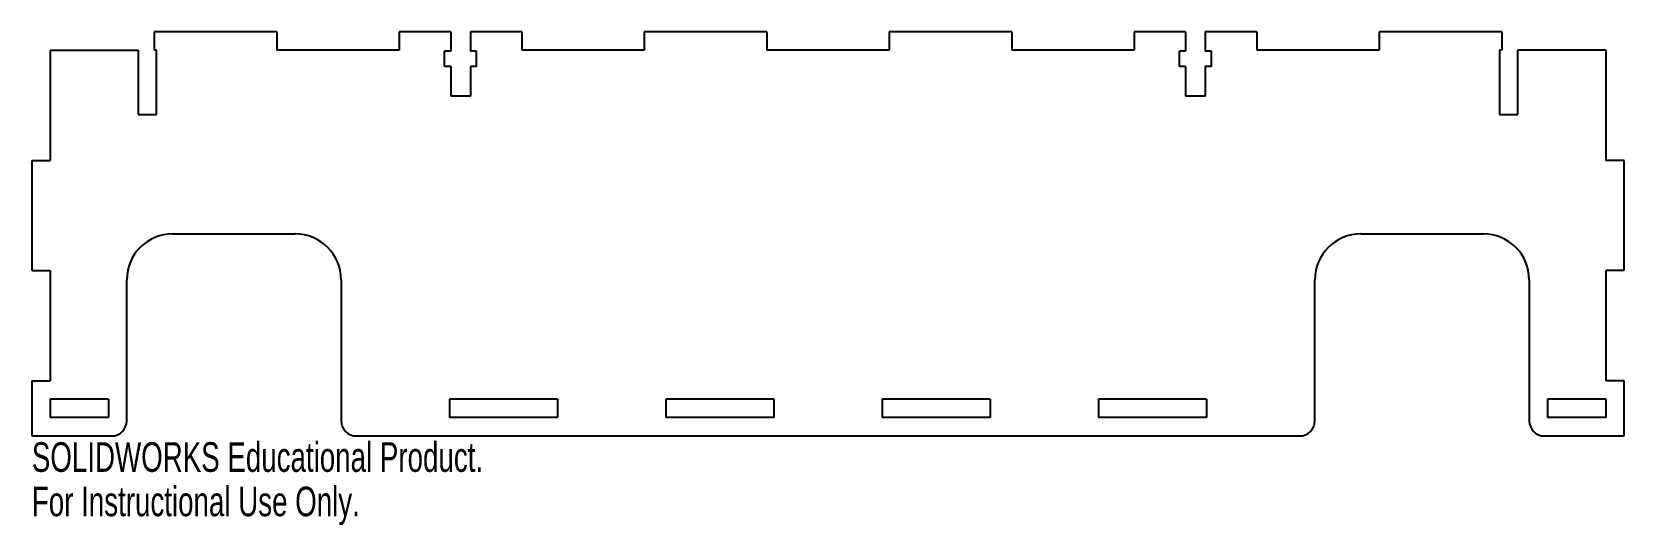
# Model space of a CAD drawing. Header units: millimetres. Extents: x -130 to 130, y -48 to 33.
import ezdxf

# ---------------------------------------------------------------- set-up
doc = ezdxf.new("R2010")
doc.units = ezdxf.units.MM
doc.styles.add('SLDTEXTSTYLE0', font='TXT', dxfattribs={"width": 0.7})

msp = doc.modelspace()

# ---------------------------------------------------------------- linework, layer by layer
at = {"color": 7, "linetype": 'Continuous', "lineweight": 25}
for p, q in [((-90, 33), (-110, 33)), ((-110, 33), (-110, 30)), ((-90, 33), (-90, 30)), ((-61.6, 33), (-70, 33)), ((-70, 33), (-70, 30)), ((-61.6, 33), (-61.6, 29.82)), ((-50, 33), (-58.4, 33)), ((-58.4, 33), (-58.4, 29.82)), ((-50, 33), (-50, 30)), ((-10, 33), (-30, 33)), ((-30, 33), (-30, 30)), ((-10, 33), (-10, 30)), ((30, 33), (10, 33)), ((10, 33), (10, 30)), ((30, 33), (30, 30)), ((58.4, 33), (50, 33)), ((50, 33), (50, 30)), ((58.4, 33), (58.4, 29.82)), ((70, 33), (61.6, 33)), ((61.6, 33), (61.6, 29.82)), ((70, 33), (70, 30)), ((110, 33), (90, 33)), ((90, 33), (90, 30)), ((110, 33), (110, 30)), ((-127, 30), (-112.65, 30)), ((-127, 30), (-127, 12)), ((-112.65, 30), (-112.65, 19.5)), ((-109.65, 30), (-110, 30)), ((-109.65, 19.5), (-109.65, 30)), ((-70, 30), (-90, 30)), ((-62.6, 27.32), (-62.6, 29.82)), ((-61.6, 29.82), (-62.6, 29.82)), ((-57.4, 29.82), (-58.4, 29.82)), ((-57.4, 27.32), (-57.4, 29.82)), ((-30, 30), (-50, 30)), ((10, 30), (-10, 30)), ((50, 30), (30, 30)), ((57.4, 27.32), (57.4, 29.82)), ((58.4, 29.82), (57.4, 29.82)), ((62.6, 29.82), (61.6, 29.82)), ((62.6, 27.32), (62.6, 29.82)), ((90, 30), (70, 30)), ((109.65, 30), (109.65, 19.5)), ((110, 30), (109.65, 30)), ((127, 30), (112.65, 30)), ((112.65, 19.5), (112.65, 30)), ((127, 30), (127, 12)), ((-61.6, 27.32), (-62.6, 27.32)), ((-61.6, 27.32), (-61.6, 22.5)), ((-57.4, 27.32), (-58.4, 27.32)), ((-58.4, 27.32), (-58.4, 22.5)), ((58.4, 27.32), (57.4, 27.32)), ((58.4, 27.32), (58.4, 22.5)), ((62.6, 27.32), (61.6, 27.32)), ((61.6, 27.32), (61.6, 22.5)), ((-58.4, 22.5), (-61.6, 22.5)), ((61.6, 22.5), (58.4, 22.5)), ((-112.65, 19.5), (-109.65, 19.5)), ((109.65, 19.5), (112.65, 19.5)), ((-130, 12), (-127, 12)), ((-130, 12), (-130, -6)), ((130, 12), (127, 12)), ((130, -6), (130, 12)), ((-107, 0), (-87, 0)), ((87, 0), (107, 0)), ((-130, -6), (-127, -6)), ((-127, -6), (-127, -24)), ((-114.5, -30.5), (-114.5, -7.5)), ((-79.5, -7.5), (-79.5, -30.5)), ((79.5, -30.5), (79.5, -7.5)), ((114.5, -7.5), (114.5, -30.5)), ((127, -6), (127, -24)), ((130, -6), (127, -6)), ((-130, -24), (-127, -24)), ((-130, -24), (-130, -33)), ((130, -24), (127, -24)), ((130, -33), (130, -24)), ((-127, -27), (-127, -30)), ((-117.5, -27), (-127, -27)), ((-117.5, -27), (-117.5, -30)), ((-61.83, -27), (-61.83, -30)), ((-44.17, -27), (-61.83, -27)), ((-44.17, -27), (-44.17, -30)), ((-26.5, -27), (-26.5, -30)), ((-8.83, -27), (-26.5, -27)), ((-8.83, -27), (-8.83, -30)), ((8.83, -27), (8.83, -30)), ((26.5, -27), (8.83, -27)), ((26.5, -27), (26.5, -30)), ((44.17, -27), (44.17, -30)), ((61.83, -27), (44.17, -27)), ((61.83, -27), (61.83, -30)), ((117.5, -27), (117.5, -30)), ((127, -27), (117.5, -27)), ((127, -27), (127, -30)), ((-117.5, -30), (-127, -30)), ((-44.17, -30), (-61.83, -30)), ((-8.83, -30), (-26.5, -30)), ((26.5, -30), (8.83, -30)), ((61.83, -30), (44.17, -30)), ((127, -30), (117.5, -30)), ((-130, -33), (-117, -33)), ((-77, -33), (77, -33)), ((117, -33), (130, -33))]:
    msp.add_line(p, q, dxfattribs=at)
for centre, radius, start, end in [((-107, -7.5), 7.5, 90, 180), ((-87, -7.5), 7.5, 0, 90), ((87, -7.5), 7.5, 90, 180), ((107, -7.5), 7.5, 0, 90), ((-117, -30.5), 2.5, 270, 0), ((-77, -30.5), 2.5, 180, 270), ((77, -30.5), 2.5, 270, 0), ((117, -30.5), 2.5, 180, 270)]:
    msp.add_arc(centre, radius, start, end, dxfattribs=at)

# ---------------------------------------------------------------- texts
at = {"color": 7, "linetype": 'Continuous', "char_height": 4.8336, "attachment_point": 1, "style": 'SLDTEXTSTYLE0'}
for s, insert in [('SOLIDWORKS Educational Product.', (-130, -34.02)), ('For Instructional Use Only.', (-130, -41.27))]:
    msp.add_mtext(s, dxfattribs=dict(at, insert=insert))

doc.saveas('drawing.dxf')
